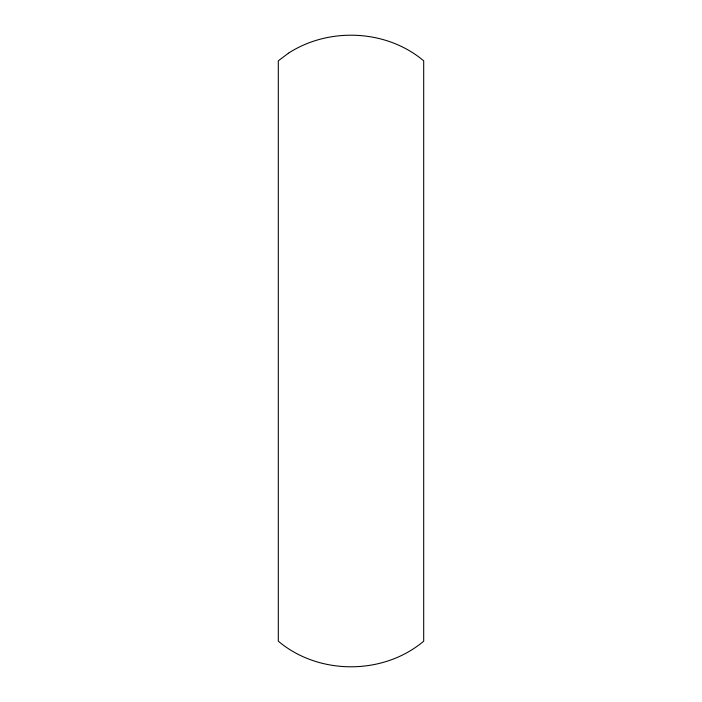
<?xml version="1.0" encoding="UTF-8"?>
<svg xmlns="http://www.w3.org/2000/svg" width="702" height="702" viewBox="0 0 702 702"><rect width="100%" height="100%" fill="white"/><g stroke="black" fill="none" stroke-linecap="round" stroke-linejoin="round"><path stroke-width="1.05" d="M288.364 53.247L278.308 60.82L278.308 641.18C318.682 675.324 383.318 675.324 423.692 641.18L423.692 60.82C386.495 29.414 328.957 26.895 288.364 53.247"/></g></svg>
